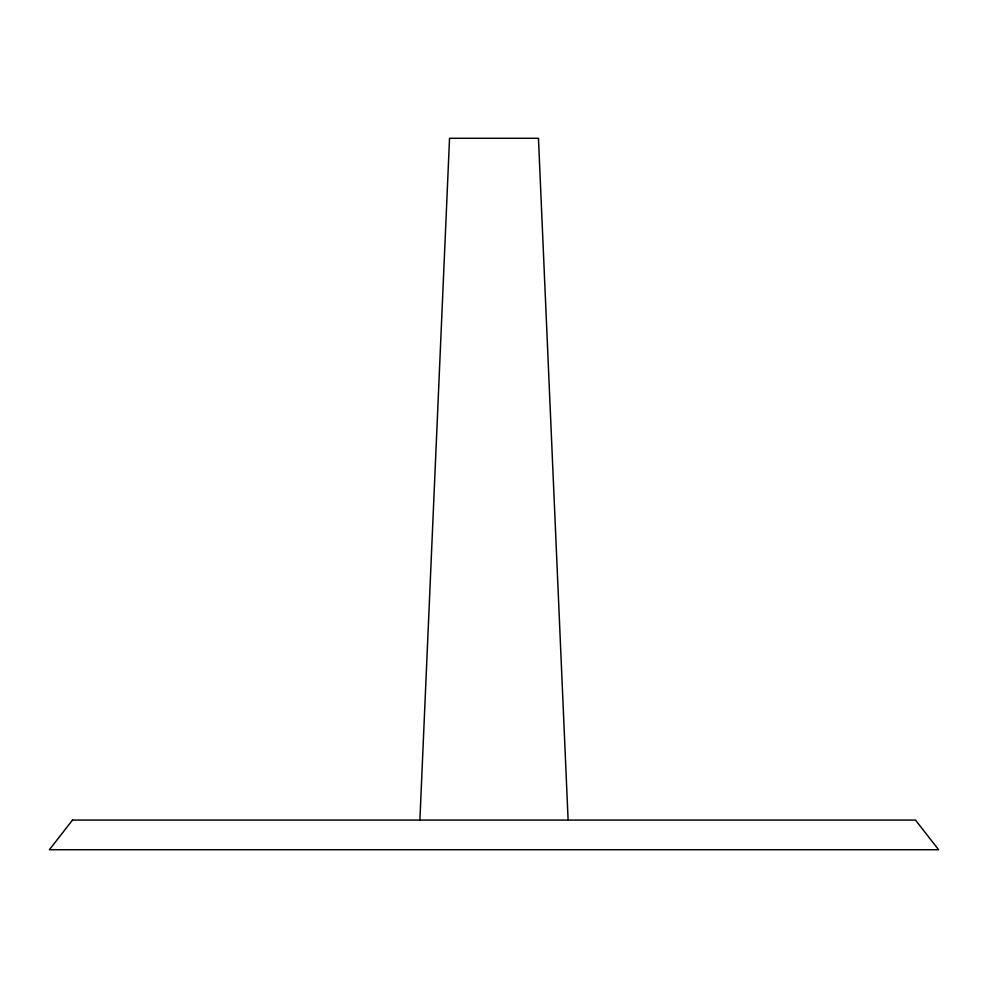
<?xml version="1.0" encoding="UTF-8"?>
<svg xmlns="http://www.w3.org/2000/svg" width="988" height="988" viewBox="0 0 988 988"><rect width="100%" height="100%" fill="white"/><g stroke="black" fill="none" stroke-linecap="round" stroke-linejoin="round"><path stroke-width="1.48" d="M419.888 820.077L449.54 138.283L538.46 138.283L568.112 820.077M72.507 820.077L49.4 849.717L938.6 849.717L915.493 820.077L72.507 820.077"/></g></svg>
